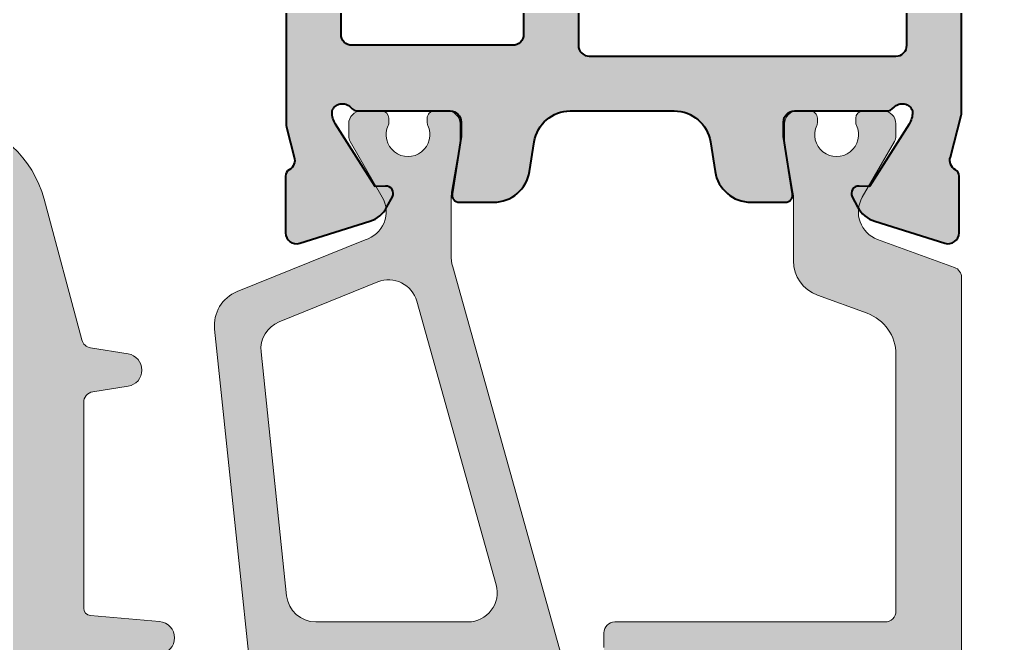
# Model space of a CAD drawing. Header units: millimetres. Extents: x -8 to 2550, y -393 to 1062.
# Drawn here: x 631.7 to 658.75, y 130.23 to 147.31 of the extents above; entities that cross this region are included whole.
import ezdxf

# ---------------------------------------------------------------- set-up
doc = ezdxf.new("R2010")
doc.units = ezdxf.units.MM
doc.header["$LTSCALE"] = 0.25
doc.header["$MEASUREMENT"] = 0
for name, color, linetype, lineweight in [('01_Aluminum', 4, 'Continuous', 40), ('01_Dimension', 251, 'Continuous', 9), ('01_Fill Polyamide', 10, 'Continuous', 0), ('01_Plastic', 3, 'Continuous', 20), ('01_Polyamide', 201, 'Continuous', 20)]:
    doc.layers.add(name, color=color, linetype=linetype, lineweight=lineweight)
doc.layers.add('01_Fill 2°material', color=7, linetype='Continuous', lineweight=0, true_color=0xbfbfbf)
doc.layers.add('01_Fill Aluminum', color=7, linetype='Continuous', lineweight=0, true_color=0xdcdcdc)

# ---------------------------------------------------------------- blocks, each defined once
blk = doc.blocks.new('u20131')
at = {"layer": '01_Fill Aluminum', "ltscale": 0.25}
h = blk.add_hatch(color=256, dxfattribs=at)
h.dxf.hatch_style = 1
edge = h.paths.add_edge_path()
edge.add_line((28.2319786791054, -25.49999999999977), (29.16944940514486, -25.49999999999977))
edge.add_arc((29.16944940514453, -25.29999999999969), 0.200000000000081, 270.0000000000946, 369.5671293125757)
edge.add_line((29.36666771520868, -25.26675938966423), (29.11944940514468, -23.70000000000005))
edge.add_line((29.11944940514468, -23.70000000000005), (29.11944940514422, -23.29999999999995))
edge.add_arc((29.41944940514434, -23.30000000000035), 0.300000000000118, 89.99999999998778, 179.9999999999254, ccw=False)
edge.add_line((29.41944940514441, -23.00000000000023), (31.92488859134346, -23.00000000000023))
edge.add_arc((31.92488859143899, -22.69999999995739), 0.3000000000428393, 269.9999999817546, 318.1865233355521)
edge.add_arc((32.37208011304433, -23.10002467801579), 0.3000000000000134, 19.471220634500014, 138.1865233538124, ccw=False)
edge.add_line((32.65492282551895, -23.00002467801573), (32.65492282551895, -23.03830645912899))
edge.add_arc((32.05492282551859, -23.03830645912879), 0.6000000000003638, 327.59827932288516, 359.9999999999807, ccw=False)
edge.add_line((32.56150992558833, -23.35981774982224), (31.47744671570672, -25.06791464620801))
edge.add_line((31.47744671570672, -25.06791464620801), (31.18902516141588, -25.05581752449984))
edge.add_arc((31.18064402964589, -25.25564183891191), 0.1999999999999917, 87.59827932280753, 207.5982793228731)
edge.add_line((31.00340053118634, -25.34829572309286), (31.15032980411434, -25.6293660591075))
edge.add_arc((31.85930379795261, -25.25875052238298), 0.8000000000003772, 207.5982793229146, 252.5982793229131)
edge.add_line((31.62004823845564, -26.02213560034193), (33.54071699828546, -26.62410005053812))
edge.add_arc((33.63043783309649, -26.33783064630383), 0.2999999999997339, 252.5982793229568, 360.0000000000251)
edge.add_line((33.93043783309622, -26.3378306463037), (33.93043783309622, -24.78673647274923))
edge.add_arc((33.73044274897669, -24.78533421454094), 0.2000000000001572, 359.5982793230312, 420.367342136791)
edge.add_arc((33.97766144264548, -24.35072759068349), 0.2999999999999179, 162.5982793227645, 240.36734213650328, ccw=False)
edge.add_line((33.69139203841132, -24.26100675587145), (33.99009182387499, -23.12778803189599))
edge.add_arc((33.69999999999983, -23.05132409450793), 0.3000000000001676, 345.233537660403, 359.9999999998778)
edge.add_line((34, -23.05132409450857), (33.99999999999955, -7.799999999997226))
edge.add_line((33.99999999999955, -7.799999999997226), (34.49999999999955, -7.799999999997226))
edge.add_line((34.49999999999955, -7.799999999997226), (34.49999999999955, -5.050555349944489))
edge.add_arc((34.19999999999983, -5.05055534994422), 0.2999999999997129, 359.9999999999486, 419.9999999999513)
edge.add_line((34.34999999999991, -4.790747728809265), (33.56961524227063, -4.340192378862184))
edge.add_arc((33.41961524227108, -4.599999999997081), 0.2999999999993989, 60.00000000003276, 90.00000000010314)
edge.add_line((33.41961524227054, -4.299999999997681), (33.29999999999973, -4.299999999997681))
edge.add_arc((33.29999999999978, -4.599999999997465), 0.299999999999784, 90.00000000001087, 179.9999999999891)
edge.add_line((33, -4.599999999997408), (32.99999999999955, -5.999999999997499))
edge.add_arc((32.69999999999942, -5.999999999997556), 0.3000000000001251, -89.999999999924, 1.0913936421275139e-11, ccw=False)
edge.add_line((32.69999999999982, -6.299999999997681), (29.79999999999973, -6.299999999997681))
edge.add_arc((29.79999999999938, -5.999999999997847), 0.2999999999998337, 180.0000000000204, 270.00000000006645, ccw=False)
edge.add_line((29.49999999999955, -5.999999999997954), (29.49999999999955, 7.900000000002592))
edge.add_arc((29.79999999999972, 7.900000000002599), 0.3000000000001748, 89.99999999999869, 180.0000000000013, ccw=False)
edge.add_line((29.79999999999973, 8.200000000002774), (32.69999999999982, 8.200000000002774))
edge.add_arc((32.69999999999942, 7.900000000002649), 0.3000000000001251, -1.0913936421275139e-11, 89.999999999924, ccw=False)
edge.add_line((32.99999999999955, 7.900000000002592), (33, 6.000000000002501))
edge.add_arc((33.2999999999999, 6.000000000002217), 0.2999999999998977, 179.9999999999457, 269.9999999999674)
edge.add_line((33.29999999999973, 5.700000000002319), (33.41961524227054, 5.700000000002319))
edge.add_arc((33.4196152422702, 6.000000000002068), 0.2999999999997485, 270.0000000000651, 300.0000000001232)
edge.add_line((33.56961524227063, 5.740192378867278), (34.34999999999991, 6.190747728813903))
edge.add_arc((34.20000000000024, 6.450555349949152), 0.2999999999997638, 299.9999999999537, 359.9999999999952)
edge.add_line((34.5, 6.450555349949127), (34.5, 9.700000000001637))
edge.add_arc((34.19999999999936, 9.700000000001182), 0.3000000000006366, 8.685034650164612e-11, 90)
edge.add_line((34.19999999999936, 10.00000000000182), (-3.5, 10.00000000000182))
edge.add_arc((-3.5, 7.500000000001819), 2.5, 90.00000000000001, 180.0000000000052)
edge.add_line((-6, 7.500000000001592), (-6, 5.800000000001774))
edge.add_arc((-5.700000000000159, 5.800000000001432), 0.2999999999998408, 179.9999999999349, 269.9999999999783)
edge.add_line((-5.700000000000273, 5.500000000001592), (-4.200000000000273, 5.500000000001592))
edge.add_arc((-4.200000000000621, 6.200000000001758), 0.7000000000001663, 270.0000000000285, 360.0000000000087)
edge.add_arc((-3.800000000000175, 6.200000000001872), 0.29999999999972, 359.9999999999986, 450.0000000000014)
edge.add_line((-3.800000000000182, 6.500000000001592), (-4.500000000000455, 6.500000000001592))
edge.add_arc((-4.500000000000341, 6.800000000001432), 0.2999999999998408, 179.9999999999349, 269.9999999999783, ccw=False)
edge.add_line((-4.800000000000182, 6.800000000001774), (-4.800000000000182, 7.400000000001228))
edge.add_arc((-3.500000000000057, 7.400000000001512), 1.300000000000125, 90.00000000001762, 180.0000000000125, ccw=False)
edge.add_line((-3.500000000000455, 8.700000000001637), (2.099999999999, 8.700000000001637))
edge.add_arc((2.099999999999227, 8.000000000001592), 0.7000000000000455, 3.717559593496844e-11, 90.00000000001859, ccw=False)
edge.add_line((2.799999999999272, 8.000000000002046), (2.799999999999272, 6.800000000001774))
edge.add_arc((2.49999999999914, 6.800000000001724), 0.3000000000001322, -90.00000000000949, 9.492850949754938e-12, ccw=False)
edge.add_line((2.499999999999091, 6.500000000001592), (1.799999999999272, 6.500000000001592))
edge.add_arc((1.799999999999272, 6.20000000000141), 0.3000000000001819, 90, 180)
edge.add_arc((2.19999999999925, 6.200000000001751), 0.7000000000001592, 180.0000000000279, 270.0000000000093)
edge.add_line((2.199999999999363, 5.500000000001592), (5.199999999999363, 5.500000000001592))
edge.add_arc((5.19999999999925, 5.800000000001432), 0.2999999999998408, 270.0000000000217, 360.0000000000651)
edge.add_line((5.499999999999091, 5.800000000001774), (5.499999999999091, 6.200000000001864))
edge.add_arc((5.199999999999591, 6.200000000002092), 0.2999999999994998, 359.9999999999566, 450.0000000000434)
edge.add_line((5.199999999999363, 6.500000000001592), (4.299999999999272, 6.500000000001592))
edge.add_arc((4.299999999999272, 6.800000000001774), 0.3000000000001819, 180, 270, ccw=False)
edge.add_line((3.999999999999091, 6.800000000001774), (3.999999999999091, 8.200000000001864))
edge.add_arc((4.299999999999272, 8.200000000001864), 0.3000000000001819, 90, 180, ccw=False)
edge.add_line((4.299999999999272, 8.500000000002046), (21.699999999998, 8.500000000001137))
edge.add_arc((21.69999999999811, 8.200000000001069), 0.3000000000000682, 6.508571459562518e-11, 90.00000000002171, ccw=False)
edge.add_line((21.99999999999818, 8.20000000000141), (21.99999999999773, 5.300000000001319))
edge.add_arc((21.69999999999749, 5.300000000001376), 0.3000000000002387, 270.00000000001086, 359.99999999998914, ccw=False)
edge.add_line((21.69999999999754, 5.000000000001137), (16.49999999999773, 5.000000000001137))
edge.add_arc((16.49999999999807, 4.000000000001251), 0.9999999999998863, 90.00000000001954, 180.0000000000065)
edge.add_line((15.49999999999818, 4.000000000001137), (15.49999999999818, 0.5000000000111413))
edge.add_arc((16.29999999999825, 0.5000000000114824), 0.8000000000000682, 180.0000000000244, 270.0000000000081)
edge.add_line((16.29999999999836, -0.2999999999885858), (16.69999999999754, -0.2999999999885858))
edge.add_arc((16.69999999999789, 1.125491366771314e-11), 0.2999999999998407, 269.9999999999349, 359.9999999999783)
edge.add_line((16.99999999999773, 1.114131009671837e-11), (16.99999999999773, 2.900000000001683))
edge.add_arc((17.29999999999745, 2.900000000001683), 0.2999999999997272, 90, 180, ccw=False)
edge.add_line((17.29999999999745, 3.20000000000141), (21.699999999998, 3.20000000000141))
edge.add_arc((21.699999999998, 2.900000000001683), 0.2999999999997272, 0, 90, ccw=False)
edge.add_line((21.99999999999773, 2.900000000001683), (21.99999999999773, -20.89999999998849))
edge.add_arc((21.69999999999749, -20.89999999998845), 0.3000000000002316, 270.00000000000944, 359.9999999999905, ccw=False)
edge.add_line((21.69999999999754, -21.19999999998868), (17.29999999999745, -21.19999999998868))
edge.add_arc((17.29999999999779, -20.89999999998861), 0.3000000000000682, 179.9999999999783, 269.99999999993486, ccw=False)
edge.add_line((16.99999999999773, -20.89999999998849), (16.99999999999773, -17.9999999999884))
edge.add_arc((16.699999999998, -17.99999999998863), 0.2999999999997272, 4.342517325095471e-11, 90.00000000008686)
edge.add_line((16.69999999999754, -17.6999999999889), (16.29999999999973, -17.69999999998868))
edge.add_arc((16.30000000000013, -18.49999999998926), 0.8000000000005798, 90.0000000000285, 180.0000000000366)
edge.add_line((15.49999999999955, -18.49999999998977), (15.49999999999955, -23.40054413150915))
edge.add_arc((15.79999999999952, -23.40054413150854), 0.2999999999999705, 180.0000000001174, 194.766462339602)
edge.add_line((15.50990817612455, -23.47700806889657), (15.71655869702454, -24.26100675587145))
edge.add_arc((15.43028929279032, -24.35072759068308), 0.2999999999998511, -60.36734213668342, 17.40172067715781, ccw=False)
edge.add_arc((15.67750798645826, -24.78533421454093), 0.2000000000001531, 119.6326578632082, 180.4017206769698)
edge.add_line((15.47751290233873, -24.78673647274923), (15.47751290233873, -26.3378306463037))
edge.add_arc((15.77751290233892, -26.33783064630349), 0.3000000000001926, 180.00000000004, 287.4017206771059)
edge.add_line((15.8672337371504, -26.62410005053812), (17.78790249698022, -26.02213560034193))
edge.add_arc((17.54864693748277, -25.25875052238404), 0.7999999999995039, 287.4017206771425, 332.4017206771387)
edge.add_line((18.25762093132062, -25.6293660591075), (18.40455020424952, -25.34829572309286))
edge.add_arc((18.22730670578991, -25.25564183891179), 0.2000000000001017, 332.4017206771065, 452.4017206771728)
edge.add_line((18.21892557401998, -25.05581752449962), (17.93050401972823, -25.06791464620801))
edge.add_line((17.93050401972823, -25.06791464620801), (16.84644080984754, -23.35981774982224))
edge.add_arc((17.35302790991727, -23.03830645912879), 0.6000000000003609, 180.0000000000194, 212.401720677115, ccw=False)
edge.add_line((16.75302790991691, -23.03830645912899), (16.75302790991691, -23.00002467801573))
edge.add_arc((17.03587062244017, -23.10002467800608), 0.3000000000426408, 41.81347665098491, 160.5287793703436, ccw=False)
edge.add_arc((17.48306214409242, -22.69999999999979), 0.3000000000004424, 221.8134766462609, 270.0000000000828)
edge.add_line((17.48306214409286, -23.00000000000023), (19.98850133029191, -23.00000000000023))
edge.add_arc((19.98850133029141, -23.3), 0.2999999999997769, 9.492850949754938e-12, 89.99999999990371, ccw=False)
edge.add_line((20.28850133029118, -23.29999999999995), (20.28850133029164, -23.70000000000005))
edge.add_line((20.28850133029164, -23.70000000000005), (20.04128302022718, -25.26675938966423))
edge.add_arc((20.23850133029143, -25.29999999999961), 0.200000000000162, 170.432870687452, 270.0000000000081)
edge.add_line((20.23850133029146, -25.49999999999977), (21.17597205633047, -25.49999999999977))
edge.add_arc((21.17597205633045, -24.49999999999955), 1.00000000000022, 270.0000000000006, 351.0332518254596)
edge.add_line((22.16375101793074, -24.6558612300098), (22.29183236605013, -23.84413876998974))
edge.add_arc((23.27961132764949, -23.99999999999999), 0.9999999999993059, 89.99999999997368, 171.0332518254516, ccw=False)
edge.add_line((23.27961132764995, -23.00000000000068), (26.12833940778592, -23.00000000000023))
edge.add_arc((26.12833940778624, -24.00000000000014), 0.9999999999999076, 8.966748174551412, 90.0000000000187, ccw=False)
edge.add_line((27.11611836938619, -23.84413876998974), (27.24419971750558, -24.6558612300098))
edge.add_arc((28.23197867910573, -24.4999999999997), 1.000000000000069, 188.9667481745331, 269.9999999999807)
edge = h.paths.add_edge_path(flags=16)
edge.add_line((27.99999999999943, -7.499999999998408), (27.99999999999943, 8.20000000000141))
edge.add_arc((27.69999999999925, 8.20000000000141), 0.3000000000001819, 0, 90)
edge.add_line((27.69999999999925, 8.500000000001592), (23.79999999999757, 8.500000000001137))
edge.add_arc((23.79999999999768, 8.200000000001069), 0.3000000000000682, 90.00000000002171, 180.0000000000217)
edge.add_line((23.49999999999761, 8.200000000000955), (23.49999999999807, -21.2000000000005))
edge.add_arc((23.79999999999812, -21.20000000000063), 0.300000000000054, 179.9999999999756, 269.999999999981)
edge.add_line((23.79999999999802, -21.50000000000068), (32.19999999999902, -21.50000000000068))
edge.add_arc((32.19999999999892, -21.20000000000063), 0.300000000000054, 270.000000000019, 360.0000000000244)
edge.add_line((32.49999999999898, -21.2000000000005), (32.49999999999966, -8.099999999997408))
edge.add_arc((32.19999999999978, -8.099999999997564), 0.2999999999998835, 2.985480661001581e-11, 90.000000000057)
edge.add_line((32.19999999999948, -7.799999999997681), (28.29999999999939, -7.79999999999859))
edge.add_arc((28.29999999999944, -7.499999999998579), 0.3000000000000114, 179.9999999999674, 269.9999999999891, ccw=False)
at = {"layer": '01_Fill Polyamide', "ltscale": 0.25}
h = blk.add_hatch(color=256, dxfattribs=at)
h.dxf.hatch_style = 1
edge = h.paths.add_edge_path()
edge.add_line((31.09957682786921, -23.19999999999641), (31.09957682786876, -23.31180626853302))
edge.add_arc((31.29957682786519, -23.31180626853417), 0.1999999999964324, 179.9999999996692, 205.0078332356514)
edge.add_arc((30.57457682787085, -23.65000000000926), 0.6000000000040921, -205.0078332351735, 25.00783323574848, ccw=False)
edge.add_arc((29.84957682787434, -23.31180626854186), 0.1999999999951431, 334.9921667648828, 359.9999999998636)
edge.add_line((30.04957682786949, -23.31180626854234), (30.04957682786994, -23.19999999999823))
edge.add_arc((29.84957682787331, -23.19999999999777), 0.1999999999966349, 359.9999999998697, 450.0000000002606)
edge.add_line((29.8495768278724, -23.00000000000114), (29.49957682787021, -23.00000000000091))
edge.add_arc((29.49957682787063, -23.34999999999942), 0.3499999999985093, 90.00000000006865, 179.9999999999314)
edge.add_line((29.14957682787212, -23.349999999999), (29.14957682787212, -23.85499868546049))
edge.add_line((29.14957682787212, -23.85499868546049), (29.37866954041215, -25.22400275320706))
edge.add_arc((28.19512681857357, -25.42205988023484), 1.199999999993153, -3.439026841078885e-11, 9.49999999981128, ccw=False)
edge.add_line((29.39512681856672, -25.42205988023557), (29.39512681856672, -27.10724446369568))
edge.add_arc((30.39512681856673, -27.10724446369547), 1.000000000000011, 180.0000000000122, 250.0000000000099)
edge.add_line((30.05310667524122, -28.04693708448144), (31.4104241719873, -28.54096025174567))
edge.add_arc((30.99999999999651, -29.66859139668878), 1.200000000000006, 2.3874235921539366e-12, 70.00000000000091, ccw=False)
edge.add_line((32.19999999999652, -29.66859139668873), (32.19999999999652, -36.6959386013823))
edge.add_arc((31.89999999999657, -36.6959386013823), 0.2999999999999545, -90, 0, ccw=False)
edge.add_line((31.89999999999657, -36.99593860138225), (24.49999999999625, -36.99593860138248))
edge.add_arc((24.49999999999625, -37.29593860138243), 0.2999999999999545, 90, 180)
edge.add_line((24.19999999999629, -37.29593860138243), (24.19999999999629, -37.69569245311118))
edge.add_arc((24.49999999999625, -37.69569245311118), 0.2999999999999545, 180, 270)
edge.add_line((24.49999999999625, -37.99569245311113), (31.89999999999657, -37.99569245311091))
edge.add_arc((31.89999999999658, -38.29569245311085), 0.2999999999999403, -2.6716406864579767e-12, 90.00000000000341, ccw=False)
edge.add_line((32.19999999999652, -38.29569245311086), (32.19999999999652, -45.33116245505857))
edge.add_arc((30.99999999999651, -45.33116245505853), 1.200000000000006, 289.9999999999991, 359.9999999999976, ccw=False)
edge.add_line((31.4104241719873, -46.45879360000163), (30.05310667524122, -46.95281676726586))
edge.add_arc((30.39512681856673, -47.89250938805183), 1.000000000000009, 109.9999999999901, 180.0000000000008)
edge.add_line((29.39512681856672, -47.89250938805185), (29.39512681856672, -49.5779401197658))
edge.add_arc((28.1951268185722, -49.57794011976664), 1.199999999994525, -9.499999999805596, 4.001776687800884e-11, ccw=False)
edge.add_line((29.37866954041215, -49.77599724679453), (29.14957682787212, -51.1450013145411))
edge.add_line((29.14957682787212, -51.1450013145411), (29.14957682787212, -51.65000000000259))
edge.add_arc((29.49957682787067, -51.65000000000214), 0.3499999999985484, 180.0000000000744, 269.999999999925)
edge.add_line((29.49957682787021, -52.00000000000068), (29.8495768278724, -52.00000000000068))
edge.add_arc((29.84957682787331, -51.80000000000359), 0.1999999999970896, 269.9999999997394, 360.0000000001303)
edge.add_line((30.0495768278704, -51.80000000000314), (30.04957682786949, -51.68819373145925))
edge.add_arc((29.84957682787512, -51.68819373146027), 0.1999999999943718, 2.910843644557325e-10, 25.00783323531931)
edge.add_arc((30.57457682787068, -51.34999999999232), 0.6000000000042458, -25.00783323574268, 205.0078332351917, ccw=False)
edge.add_arc((31.29957682786487, -51.68819373146735), 0.199999999996114, 154.9921667643274, 180.000000000285)
edge.add_line((31.09957682786876, -51.68819373146835), (31.09957682786921, -51.80000000000496))
edge.add_arc((31.29957682786629, -51.80000000000383), 0.199999999997079, 180.0000000003216, 269.9999999998728)
edge.add_line((31.29957682786585, -52.00000000000091), (31.84999999999548, -52.00000000000114))
edge.add_arc((31.84999999999593, -51.65000000000202), 0.3499999999991132, 269.999999999925, 359.9999999996837)
edge.add_line((32.19999999999504, -51.65000000000396), (32.19999999999595, -51.31243556529785))
edge.add_arc((31.90000000000216, -51.31243556529547), 0.2999999999937941, 359.9999999995467, 390.0000000000808)
edge.add_line((32.1598076211319, -51.16243556529821), (31.2777251370951, -49.63462388647213))
edge.add_arc((31.97054546012318, -49.23462388647364), 0.7999999999996977, 109.9999999999902, 209.9999999998872, ccw=False)
edge.add_line((31.69692934546288, -48.48286978984515), (33.08070543411327, -47.97921648268698))
edge.add_line((33.08070543411327, -47.97921648268698), (33.80260604299451, -47.71646614895576))
edge.add_arc((33.69999999999671, -47.43455836272015), 0.2999999999998778, 290.0000000000285, 360.0000000000625)
edge.add_line((33.99999999999659, -47.43455836271983), (33.99999999999659, -27.56519548902747))
edge.add_arc((33.69999999999683, -27.56519548902733), 0.2999999999997627, 359.9999999999729, 430.0000000000096)
edge.add_line((33.8026060429944, -27.28328770279177), (31.6970467814283, -26.51692680509791))
edge.add_arc((31.97066289608868, -25.76517270846924), 0.7999999999998916, 150.0000000001167, 250.00000000000858, ccw=False)
edge.add_line((31.27784257306041, -25.36517270847071), (32.1598076211319, -23.83756443470315))
edge.add_arc((31.9000000000025, -23.68756443470621), 0.2999999999933433, 329.9999999999393, 360.0000000004702)
edge.add_line((32.19999999999584, -23.68756443470375), (32.19999999999459, -23.34999999999741))
edge.add_arc((31.84999999999612, -23.34999999999938), 0.3499999999984666, 3.221992765327557e-10, 90.00000000008723)
edge.add_line((31.84999999999559, -23.00000000000091), (31.29957682786585, -23.00000000000068))
edge.add_arc((31.2995768278662, -23.19999999999767), 0.1999999999969866, 90.00000000010077, 179.9999999996387)
edge = h.paths.add_edge_path()
edge.add_arc((19.55837390756455, -23.1999999999975), 0.1999999999972708, 90.0000000000519, 180.0000000002086)
edge.add_line((19.35837390756728, -23.19999999999823), (19.35837390756728, -23.31180626854234))
edge.add_arc((19.55837390756214, -23.31180626854144), 0.1999999999948514, 180.0000000002575, 205.0078332352898)
edge.add_arc((18.83337390756605, -23.65000000000882), 0.600000000003996, -205.00783323580265, 25.007833235131727, ccw=False)
edge.add_arc((18.10837390757326, -23.3118062685338), 0.1999999999950933, 334.9921667643404, 360.0000000002901)
edge.add_line((18.30837390756835, -23.31180626853279), (18.30837390756801, -23.19999999999641))
edge.add_arc((18.10837390757076, -23.19999999999748), 0.1999999999972495, 3.063510269227791e-10, 89.99999999995421)
edge.add_line((18.10837390757092, -23.00000000000023), (17.55795073544118, -23.00000000000023))
edge.add_arc((17.5579507354414, -23.34999999999899), 0.3499999999987615, 90.0000000000355, 179.9999999997412)
edge.add_line((17.20795073544264, -23.34999999999741), (17.20795073544082, -23.68756443470397))
edge.add_arc((17.50795073543368, -23.68756443470653), 0.2999999999928633, 179.9999999995108, 210.0000000000416)
edge.add_line((17.24814311430464, -23.83756443470315), (18.12818658714605, -25.36184444254081))
edge.add_arc((17.43536626411719, -25.7618444425394), 0.8000000000004195, -73.88994355141949, 29.99999999986528, ccw=False)
edge.add_line((17.65735289067641, -26.53042881502529), (14.15464953548531, -27.94561283071585))
edge.add_arc((14.52925612864434, -28.8727966853861), 0.9999999999997092, 111.9999999841331, 186.0000000000037)
edge.add_line((13.53473423327637, -28.97732514865379), (15.16811941552328, -44.51794706667329))
edge.add_arc((15.4664759841337, -44.48658852769347), 0.299999999999891, 185.99999999991, 254.9999999998638)
edge.add_line((15.38883027060228, -44.7763662755799), (20.99789178644505, -46.27930977904612))
edge.add_arc((20.92024607291426, -46.56908752693332), 0.3000000000004717, 3.802824721788056e-11, 75.00000000001768, ccw=False)
edge.add_line((21.22024607291473, -46.56908752693312), (21.22024607291462, -47.43279851178227))
edge.add_arc((21.52024607291473, -47.43279851178289), 0.3000000000001073, 179.9999999998806, 249.9999999999403)
edge.add_line((21.4176400299167, -47.71470629801865), (23.5233167274481, -48.48110993890737))
edge.add_arc((23.2497006127877, -49.23286403553619), 0.800000000000047, -29.99999999988279, 70.00000000001069, ccw=False)
edge.add_line((23.94252093581611, -49.63286403553479), (23.06043845177908, -51.1606757143611))
edge.add_arc((23.32024607290769, -51.31067571435807), 0.299999999992666, 149.9999999998607, 180.0000000004234)
edge.add_line((23.02024607291503, -51.31067571436029), (23.02024607291605, -51.64824014906594))
edge.add_arc((23.37024607291549, -51.64824014906414), 0.349999999999433, 180.0000000002943, 270.0000000000407)
edge.add_line((23.37024607291573, -51.99824014906358), (23.92066924504525, -51.99824014906358))
edge.add_arc((23.9206692450451, -51.79824014906679), 0.1999999999967841, 270.0000000000427, 359.9999999995664)
edge.add_line((24.12066924504188, -51.79824014906831), (24.12066924504256, -51.68643388053147))
edge.add_arc((23.92066924504637, -51.68643388053049), 0.1999999999961943, 359.9999999997191, 385.0078332356664)
edge.add_arc((24.64566924504042, -51.34824014905536), 0.6000000000040782, -25.007833235183625, 205.0078332357585, ccw=False)
edge.add_arc((25.37066924503528, -51.68643388052303), 0.1999999999937853, 154.9921667646429, 179.9999999996804)
edge.add_line((25.17066924504149, -51.68643388052192), (25.17066924504115, -51.79824014906558))
edge.add_arc((25.37066924503844, -51.7982401490663), 0.1999999999972815, 179.9999999997944, 270.0000000000427)
edge.add_line((25.37066924503858, -51.99824014906358), (25.72066924504088, -51.99824014906358))
edge.add_arc((25.7206692450402, -51.6482401490648), 0.3499999999987722, 270.0000000001116, 359.9999999999628)
edge.add_line((26.07066924503897, -51.64824014906503), (26.07066924503897, -51.14324146360354))
edge.add_line((26.07066924503897, -51.14324146360354), (25.84157653249895, -49.77423739585743))
edge.add_arc((27.02511925434025, -49.5761802688308), 1.199999999995647, 179.9999999998996, 189.4999999997354, ccw=False)
edge.add_line((25.8251192543446, -49.57618026882869), (25.82511925434494, -48.05764251749065))
edge.add_arc((24.62511925434547, -48.05764251749036), 1.199999999999466, 359.9999999999864, 375.6244901441842)
edge.add_line((25.78077629446807, -47.73444473653603), (20.05716687674669, -27.26855694804112))
edge.add_arc((21.21282391687008, -26.94535916708669), 1.200000000000258, 179.9999999999915, 195.6244901441789, ccw=False)
edge.add_line((20.01282391686982, -26.94535916708651), (20.01282391687005, -25.42205988023511))
edge.add_arc((21.21282391686482, -25.42205988023294), 1.19999999999477, 170.500000000261, 180.0000000001038, ccw=False)
edge.add_line((20.0292811950244, -25.22400275320638), (20.2583739075651, -23.8549986854598))
edge.add_line((20.2583739075651, -23.8549986854598), (20.25837390756499, -23.34999999999832))
edge.add_arc((19.90837390756645, -23.34999999999876), 0.3499999999985342, 7.269839271947056e-11, 89.99999999998313)
edge.add_line((19.90837390756656, -23.00000000000023), (19.55837390756437, -23.00000000000023))
edge = h.paths.add_edge_path(flags=16)
edge.add_arc((20.47654874245051, -36.1939326021737), 0.8000000000000966, 270.0000000000007, 375.6244901441843)
edge.add_line((21.24698676919934, -35.97846741487069), (19.0746082246942, -28.21070195758398))
edge.add_arc((18.30417019794546, -28.42616714488697), 0.8000000000000084, 15.62449014418445, 111.9999999841454)
edge.add_line((18.00448492341798, -27.6844200611506), (15.30286059635444, -28.77594714076872))
edge.add_arc((15.60254587088184, -29.51769422450471), 0.799999999999628, 111.9999999841509, 186.0000000000207)
edge.add_line((14.80692835458763, -29.60131699511908), (15.50862928372419, -36.27755537278813))
edge.add_arc((16.30424680001834, -36.19393260217379), 0.7999999999995607, 186.000000000019, 270.0000000000206)
edge.add_line((16.30424680001863, -36.99393260217335), (20.47654874245052, -36.9939326021738))
edge = h.paths.add_edge_path(flags=16)
edge.add_arc((24.0380065819821, -47.07217506712315), 0.3000000000000138, 249.9999999999955, 375.6244901441764)
edge.add_line((24.3269208420129, -46.99137562188457), (21.97411791737454, -38.5784674148706))
edge.add_arc((21.20367989062597, -38.79393260217366), 0.7999999999998633, 15.62449014419264, 90.00000000000941)
edge.add_line((21.20367989062584, -37.9939326021738), (16.57751781170896, -37.9939326021738))
edge.add_arc((16.57751781170901, -38.7939326021738), 0.7999999999999972, 90.00000000000357, 186.0000000000085)
edge.add_line((15.7819002954144, -38.87755537278804), (16.23941697182465, -43.230535776034))
edge.add_arc((17.03503448811909, -43.14691300541996), 0.7999999999998086, 185.9999999999956, 255.0000000000024)
edge.add_line((16.82797925203715, -43.91965366645104), (21.82730130899631, -45.25921797431624))
edge.add_arc((21.62024607291447, -46.03195863534739), 0.7999999999998543, 3.979039320256561e-12, 75.00000000001012, ccw=False)
edge.add_line((22.42024607291432, -46.03195863534734), (22.42024607291432, -46.24244569682583))
edge.add_arc((23.22024607291466, -46.24244569682595), 0.8000000000003311, 179.9999999999914, 249.999999999999)
edge.add_line((22.94662995825399, -46.99419979345498), (23.93540053898437, -47.35408285335893))
at = {"layer": '01_Aluminum'}
for points in [[(21.99999999999773, 2.900000000001683), (21.99999999999773, -20.89999999998849, -0.4142135623729979), (21.69999999999754, -21.19999999998868), (17.29999999999745, -21.19999999998868, -0.4142135623728729), (16.99999999999773, -20.89999999998849), (16.99999999999773, -17.9999999999884, 0.414213562373317)], [(15.49999999999955, -18.49999999998977), (15.49999999999955, -23.40054413150915, 0.06452015296117648), (15.50990817612455, -23.47700806889657), (15.71655869702454, -24.26100675587145, -0.3529849633652282), (15.57862050899121, -24.61149156499755, 0.2715490385396587), (15.47751290233873, -24.78673647274923), (15.47751290233873, -26.3378306463037, 0.5062415994907494), (15.8672337371504, -26.62410005053812), (17.78790249698022, -26.02213560034193, 0.1989123673796411), (18.25762093132062, -25.6293660591075), (18.40455020424952, -25.34829572309286, 0.5773502691900078), (18.21892557401998, -25.05581752449962), (17.93050401972823, -25.06791464620801), (16.84644080984754, -23.35981774982224, -0.1423287356553757), (16.75302790991691, -23.03830645912899), (16.75302790991691, -23.00002467801573, -0.5699002363731689), (17.25946638327378, -22.90001233897965, 0.213407341207178), (17.48306214409286, -23.00000000000023), (19.98850133029191, -23.00000000000023, -0.4142135623725539), (20.28850133029118, -23.29999999999995), (20.28850133029164, -23.70000000000005), (20.04128302022718, -25.26675938966423, 0.4640102280133441), (20.23850133029146, -25.49999999999977), (21.17597205633047, -25.49999999999977, 0.3690843211621743), (22.16375101793074, -24.6558612300098), (22.29183236605013, -23.84413876998974, -0.3690843211622673), (23.27961132764995, -23.00000000000068), (26.12833940778592, -23.00000000000023, -0.3690843211622156), (27.11611836938619, -23.84413876998974), (27.24419971750558, -24.6558612300098, 0.3690843211621169), (28.2319786791054, -25.49999999999977), (29.16944940514486, -25.49999999999977, 0.4640102280129514), (29.36666771520868, -25.26675938966423), (29.11944940514468, -23.70000000000005), (29.11944940514422, -23.29999999999995, -0.4142135623727758), (29.41944940514441, -23.00000000000023), (31.92488859134346, -23.00000000000023, 0.2134073412070672), (32.14848435222575, -22.90001233903649, -0.5699002363728994), (32.65492282551895, -23.00002467801573), (32.65492282551895, -23.03830645912899, -0.1423287356553758), (32.56150992558833, -23.35981774982224), (31.47744671570672, -25.06791464620801), (31.18902516141588, -25.05581752449984, 0.5773502691900076), (31.00340053118634, -25.34829572309286), (31.15032980411434, -25.6293660591075, 0.1989123673796511), (31.62004823845564, -26.02213560034193), (33.54071699828546, -26.62410005053812, 0.5062415994907598), (33.93043783309622, -26.3378306463037), (33.93043783309622, -24.78673647274923, 0.2715490385396475), (33.82933022644374, -24.61149156499755, -0.3529849633647267), (33.69139203841132, -24.26100675587145), (33.99009182387499, -23.12778803189599, 0.06452015296113395), (34, -23.05132409450857), (33.99999999999955, -7.799999999997226)]]:
    blk.add_lwpolyline(points, format="xyb", dxfattribs=at)
blk.add_lwpolyline([(27.99999999999943, -7.499999999998408), (27.99999999999943, 8.20000000000141, 0.414213562373095), (27.69999999999925, 8.500000000001592), (23.79999999999757, 8.500000000001137, 0.414213562373095), (23.49999999999761, 8.200000000000955), (23.49999999999807, -21.2000000000005, 0.4142135623731226), (23.79999999999802, -21.50000000000068), (32.19999999999902, -21.50000000000068, 0.4142135623731226), (32.49999999999898, -21.2000000000005), (32.49999999999966, -8.099999999997408, 0.4142135623732334), (32.19999999999948, -7.799999999997681), (28.29999999999939, -7.79999999999859, -0.4142135623732058)], format="xyb", close=True, dxfattribs=at)
at = {"layer": '01_Polyamide'}
for points in [[(25.78077629446807, -47.73444473653603), (20.05716687674669, -27.26855694804112, -0.06828051652439224), (20.01282391686982, -26.94535916708651), (20.01282391687005, -25.42205988023511, -0.04147532720926874), (20.0292811950244, -25.22400275320638), (20.2583739075651, -23.8549986854598), (20.25837390756499, -23.34999999999832, 0.4142135623726385), (19.90837390756656, -23.00000000000023), (19.55837390756437, -23.00000000000023, 0.4142135623738942), (19.35837390756728, -23.19999999999823), (19.35837390756728, -23.31180626854234, 0.1095524006956453), (19.37712390756769, -23.39635470140661, -1.569922388246699), (18.28962390756737, -23.39635470140024, 0.1095524006996956), (18.30837390756835, -23.31180626853279), (18.30837390756801, -23.19999999999641, 0.4142135623712969), (18.10837390757092, -23.00000000000023), (17.55795073544118, -23.00000000000023, 0.4142135623715918), (17.20795073544264, -23.34999999999741), (17.20795073544082, -23.68756443470397, 0.1316524975897515), (17.24814311430464, -23.83756443470315), (18.12818658714605, -25.36184444254081, -0.4871382815949465), (17.65735289067641, -26.53042881502529), (14.15464953548531, -27.94561283071585, 0.3345953195790749), (13.53473423327637, -28.97732514865379), (15.16811941552328, -44.51794706667329, 0.3105082534626121)], [(33.99999999999659, -47.43455836271983), (33.99999999999659, -27.56519548902747, 0.3152987888791601), (33.8026060429944, -27.28328770279177), (31.6970467814283, -26.51692680509791, -0.4663076581544234), (31.27784257306041, -25.36517270847071), (32.1598076211319, -23.83756443470315, 0.1316524975897527), (32.19999999999584, -23.68756443470375), (32.19999999999459, -23.34999999999741, 0.4142135623718962), (31.84999999999559, -23.00000000000091), (31.29957682786585, -23.00000000000068, 0.4142135623707309), (31.09957682786921, -23.19999999999641), (31.09957682786876, -23.31180626853302, 0.1095524006998386), (31.11832682786985, -23.39635470140115, -1.569922388246517), (30.0308268278693, -23.39635470140661, 0.1095524006954187), (30.04957682786949, -23.31180626854234), (30.04957682786994, -23.19999999999823, 0.4142135623750929), (29.8495768278724, -23.00000000000114), (29.49957682787021, -23.00000000000091, 0.4142135623723958), (29.14957682787212, -23.349999999999), (29.14957682787212, -23.85499868546049), (29.37866954041215, -25.22400275320706, -0.0414753272092812), (29.39512681856672, -25.42205988023557), (29.39512681856672, -27.10724446369568, 0.3152987888789726), (30.05310667524122, -28.04693708448144), (31.4104241719873, -28.54096025174567, -0.3152987888789764), (32.19999999999652, -29.66859139668873), (32.19999999999652, -36.6959386013823, -0.414213562373095), (31.89999999999657, -36.99593860138225), (24.49999999999625, -36.99593860138248, 0.414213562373095), (24.19999999999629, -37.29593860138243), (24.19999999999629, -37.69569245311118, 0.414213562373095)]]:
    blk.add_lwpolyline(points, format="xyb", dxfattribs=at)
blk.add_lwpolyline([(20.47654874245052, -36.9939326021738, 0.496537508220984), (21.24698676919934, -35.97846741487069), (19.0746082246942, -28.21070195758398, 0.4471933828101113), (18.00448492341798, -27.6844200611506), (15.30286059635444, -28.77594714076872, 0.3345953195790708), (14.80692835458763, -29.60131699511908), (15.50862928372419, -36.27755537278813, 0.3838640350354235), (16.30424680001863, -36.99393260217335)], format="xyb", close=True, dxfattribs=at)
blk = doc.blocks.new('n20824')
at = {"layer": '01_Fill Aluminum', "ltscale": 0.25}
h = blk.add_hatch(color=256, dxfattribs=at)
h.dxf.hatch_style = 1
edge = h.paths.add_edge_path()
edge.add_arc((6.00732042179152, -0.1215390309172358), 0.300000000000181, 329.99999999989853, 359.99999999991223, ccw=False)
edge.add_line((6.267128042926743, -0.2715390309177863), (5.41183696916778, -1.752946625927628))
edge.add_arc((5.671644590302094, -1.902946625927178), 0.299999999998894, 149.9999999999772, 208.4745479677586)
edge.add_line((5.407935893227659, -2.045977122978123), (6.141662359703332, -3.39876589512108))
edge.add_arc((5.965856561652785, -3.494119559821601), 0.2000000000000224, -89.99999999999602, 28.474547967604906, ccw=False)
edge.add_line((5.965856561652799, -3.694119559821623), (5.947085160474671, -3.694119559821623))
edge.add_arc((5.947085160474511, -2.694119559821664), 0.9999999999999583, 222.000000000008, 270.00000000000915, ccw=False)
edge.add_line((5.203940334997242, -3.363250166180599), (4.065702761002285, -2.099109271652317))
edge.add_arc((4.288646208645787, -1.898370089744626), 0.300000000000233, 150.0000000000554, 221.9999999999685, ccw=False)
edge.add_line((4.028838587510108, -1.74837008974476), (5.067128042926925, 0.04999999999960636))
edge.add_arc((4.807320421790797, 0.1999999999985805), 0.3000000000001766, 330.0000000002457, 360.0000000002133)
edge.add_line((5.107320421790973, 0.1999999999996973), (5.107320421790973, 0.6381803281727727))
edge.add_arc((5.40732042178934, 0.6381803281723387), 0.2999999999983665, 157.9583655120637, 179.9999999999171, ccw=False)
edge.add_arc((3.275424205040374, 1.501324882127818), 2.000000000004146, 337.9583655121654, 548.9207761804573)
edge.add_arc((1.003245693061217, 1.144667049298269), 0.2999999999998731, -45.00000000001512, 8.920776180473013, ccw=False)
edge.add_line((1.215377727417035, 0.9325350149423386), (0.3414213562364239, 0.05857864376218203))
edge.add_arc((0.199999999999733, 0.1999999999997326), 0.199999999999733, 180.0000000000101, 314.99999999982583, ccw=False)
edge.add_line((0, 0.1999999999996973), (1.77635683940025e-15, 14.80000000000006))
edge.add_arc((0.2000000000002746, 14.79999999999961), 0.2000000000002728, 89.99999999986971, 179.9999999998697, ccw=False)
edge.add_line((0.2000000000007294, 14.99999999999988), (30.19999999999982, 14.99999999999988))
edge.add_arc((30.20000204919867, 14.70000000000666), 0.3000000000002155, -9.819935712584993e-06, 90.00039136815258, ccw=False)
edge.add_line((30.50000204919888, 14.6999999485896), (30.50000180925235, 13.5000021006607))
edge.add_arc((30.80000180925225, 13.50000204924395), 0.2999999999998985, 179.9999901801248, 270.000000000055)
edge.add_line((30.80000180925254, 13.20000204924406), (32.23486951184077, 13.20000204924406))
edge.add_arc((32.23486951184069, 12.90000204924464), 0.2999999999994145, 17.99999999993821, 89.99999999998369, ccw=False)
edge.add_line((32.52018646672877, 12.99270714755664), (32.98531917231321, 11.56117587697633))
edge.add_arc((32.70000221742681, 11.46847077866184), 0.2999999999985829, 5.034053174313158e-10, 18.000000000490616, ccw=False)
edge.add_line((33.00000221742539, 11.46847077866448), (33.00000221742539, 11.20000204924406))
edge.add_arc((32.70000221742526, 11.200002049244), 0.3000000000001251, -90.00000000001091, 1.0913936421275139e-11, ccw=False)
edge.add_line((32.70000221742521, 10.90000204924387), (31.80000129833752, 10.90000204924387))
edge.add_arc((31.80000129833752, 10.60000204924369), 0.3000000000001819, 90, 180)
edge.add_line((31.50000129833734, 10.60000204924369), (31.50000129833734, 9.445032700226752))
edge.add_arc((31.80000129833752, 9.44503270022664), 0.3000000000001819, 179.9999999999786, 215.0000049749701)
edge.add_line((31.5542556999917, 9.272959747983228), (32.47280367234089, 7.961137534607465))
edge.add_arc((32.22705807399552, 7.78906458236426), 0.299999999999696, -55.00004726922862, 35.00000497498672, ccw=False)
edge.add_line((32.39913080215956, 7.543318827117096), (32.07146986798944, 7.313888573891623))
edge.add_arc((31.89939713982549, 7.559634329139058), 0.2999999999998581, 214.9999813687811, 304.99995273072557, ccw=False)
edge.add_line((31.65365147058492, 7.387561478144439), (30.86169683673324, 8.518590692683452))
edge.add_arc((32.50000129833732, 9.66574303264886), 1.999999999999986, 180.0000000000108, 214.999981368807, ccw=False)
edge.add_line((30.50000129833734, 9.665743032648484), (30.50000129833734, 10.95154543355954))
edge.add_arc((30.20000129833715, 10.95154543355979), 0.3000000000001926, 359.9999999999522, 399.9999999999736)
edge.add_line((30.42981463127308, 11.14438171646577), (28.37232724745354, 13.59299355968584))
edge.add_arc((28.14264597716829, 13.40000000000014), 0.3000000000000136, 40.03922263843418, 90)
edge.add_line((28.14264597716829, 13.70000000000015), (13.59999999999945, 13.70000000000015))
edge.add_arc((13.59999999999945, 13.39999999999998), 0.300000000000173, 89.9999999999983, 180.0000000000017)
edge.add_line((13.29999999999927, 13.39999999999997), (13.30000000000018, -2.113880205746803))
edge.add_arc((13.5999999999999, -2.113880205746445), 0.29999999999972, 180.0000000000683, 225.0000000001107)
edge.add_line((13.38786796564455, -2.326012240102621), (14.01124505890402, -2.949389333362099))
edge.add_arc((14.22337709326048, -2.73725729900597), 0.3000000000004651, 224.9999999999555, 322.4755925350551)
edge.add_line((14.46130527575679, -2.919987099460862), (15.22414363278676, -1.926713186967056))
edge.add_arc((15.69999999777883, -2.292172787875764), 0.5999999999998471, -37.52440746489492, 142.4755925351052, ccw=False)
edge.add_line((16.1758563627709, -2.657632388784471), (15.07591748558661, -4.089609798883551))
edge.add_arc((14.27280090028783, -3.49378788721993), 1.000000000000237, 224.999999999987, 323.42875347947904, ccw=False)
edge.add_line((13.56569411910095, -4.200894668406484), (12.39289321881461, -3.028093768120137))
edge.add_arc((13.10000000000128, -2.320986986933707), 1.000000000000004, 179.9999999999864, 224.9999999999903, ccw=False)
edge.add_line((12.10000000000127, -2.32098698693347), (12.10000000000127, 13.39718316038795))
edge.add_arc((11.80000000000137, 13.39718316038775), 0.299999999999903, 3.79970265945631e-11, 90.53545898560363)
edge.add_line((11.79719638412007, 13.69717005966492), (1.694110415850446, 13.60274869547572))
edge.add_arc((1.696914031731483, 13.30276179619836), 0.300000000000086, 90.53545898555302, 179.4020193624756)
edge.add_line((1.396930370386145, 13.30589275865383), (1.3092350462357, 4.903631538306279))
edge.add_arc((1.809207815144683, 4.898413267547681), 0.5000000000002258, 179.4020193625357, 293.345497575109)
edge.add_arc((3.275424205024508, 1.501324882145033), 3.200000000025423, -17.829785351478222, 113.34549757514131, ccw=False)
edge.add_arc((6.607320421792421, 0.4296590756190261), 0.3000000000016296, 162.1702146486709, 179.9999999999548)
edge.add_line((6.307320421790791, 0.4296590756192629), (6.307320421791701, -0.1215390309176954))
at = {"layer": '01_Aluminum'}
blk.add_lwpolyline([(6.307320421791701, -0.1215390309176954, -0.1316524975874567), (6.267128042926743, -0.2715390309177863), (5.41183696916778, -1.752946625927628, 0.2608278656968947), (5.407935893227659, -2.045977122978123), (6.141662359703332, -3.39876589512108, -0.5685093927567509), (5.965856561652799, -3.694119559821623), (5.947085160474671, -3.694119559821623, -0.2125565616700273), (5.203940334997242, -3.363250166180599), (4.065702761002285, -2.099109271652317, -0.3249196962324871), (4.028838587510108, -1.74837008974476), (5.067128042926925, 0.04999999999960636, 0.131652497587252), (5.107320421790973, 0.1999999999996973), (5.107320421790973, 0.6381803281727727, -0.09647240044983471), (5.129247002215379, 0.7507644004270944, 1.314619193601266), (1.299616803318713, 1.191187636189049, -0.2397131860925426), (1.215377727417035, 0.9325350149423386), (0.3414213562364239, 0.05857864376218203, -0.6681786379181361), (0, 0.1999999999996973), (1.77635683940025e-15, 14.80000000000006, -0.414213562373095), (0.2000000000007294, 14.99999999999988), (30.19999999999982, 14.99999999999988, -0.4142156132284391), (30.50000204919888, 14.6999999485896), (30.50000180925235, 13.5000021006607, 0.4142136125720963), (30.80000180925254, 13.20000204924406), (32.23486951184077, 13.20000204924406, -0.3249196962331258), (32.52018646672877, 12.99270714755664), (32.98531917231321, 11.56117587697633, -0.07870170682456284), (33.00000221742539, 11.46847077866448), (33.00000221742539, 11.20000204924406, -0.4142135623732061), (32.70000221742521, 10.90000204924387), (31.80000129833752, 10.90000204924387, 0.414213562373095), (31.50000129833734, 10.60000204924369), (31.50000129833734, 9.445032700226752, 0.1539147432815699), (31.5542556999917, 9.272959747983228), (32.47280367234089, 7.961137534607465, -0.4142138294429944), (32.39913080215956, 7.543318827117096), (32.07146986798944, 7.313888573891623, -0.414213415976765), (31.65365147058492, 7.387561478144439), (30.86169683673324, 8.518590692683452, -0.1539146378400347), (30.50000129833734, 9.665743032648484), (30.50000129833734, 10.95154543355954, 0.1763269807085614), (30.42981463127308, 11.14438171646577), (28.37232724745354, 13.59299355968584, 0.2215151170781498), (28.14264597716829, 13.70000000000015), (13.59999999999945, 13.70000000000015, 0.414213562373112), (13.29999999999927, 13.39999999999997), (13.30000000000018, -2.113880205746803, 0.19891236737985), (13.38786796564455, -2.326012240102621), (14.01124505890402, -2.949389333362099, 0.4529657504803002), (14.46130527575679, -2.919987099460862), (15.22414363278676, -1.926713186967056, -1), (16.1758563627709, -2.657632388784471), (15.07591748558661, -4.089609798883551, -0.4579875136936011), (13.56569411910095, -4.200894668406484), (12.39289321881461, -3.028093768120137, -0.1989123673796754), (12.10000000000127, -2.32098698693347), (12.10000000000127, 13.39718316038795, 0.4169534590324576), (11.79719638412007, 13.69717005966492), (1.694110415850447, 13.60274869547572, 0.4084312725207053), (1.396930370386145, 13.30589275865383), (1.3092350462357, 4.903631538306279, 0.5426364149354579), (2.007345165126936, 4.439347269523175, -0.6443033928873301), (6.321729317498466, 0.5215161447489365, 0.0779544485895911), (6.307320421790791, 0.4296590756192629)], format="xyb", close=True, dxfattribs=at)

msp = doc.modelspace()

# ---------------------------------------------------------------- hatches: boundary and pattern name
at = {"layer": '01_Fill 2°material', "ltscale": 0.25}
h = msp.add_hatch(color=256, dxfattribs=at)
h.dxf.hatch_style = 1
h.paths.add_polyline_path([(623.951470290747, 144.875865029901, 0.7146993815686226), (623.6829254194943, 144.9677732096231), (623.1600775837412, 143.4545684646544, -0.3198079820346077), (622.2149075011891, 142.7811469621927), (620.3007140753468, 142.7811469621979, -0.1668158280552365), (619.6866692357814, 142.9918758205745), (619.1794188732163, 143.3865113913894, -0.2314080450627935), (618.9864412929999, 143.7811469622009), (618.9864412929999, 143.9811469622032, -0.4142135623743436), (619.2864412930019, 144.2811469622034), (620.0864412929993, 144.2811469622002, 0.4142135623743436), (620.2864412929991, 144.4811469621995), (620.2864412929991, 145.8811469549044, -0.4142135623747001), (620.4864412930017, 146.0811469549049), (623.4432607301403, 146.0811469548887, -0.1842583556195178), (623.7096680977163, 145.9795210732384), (624.0542222722577, 145.6718812178319, 0.139475348380131), (624.2019333446358, 145.600219480692), (629.9891855135372, 144.5797707790953, -0.2914734195835578), (632.3660184593762, 142.4018046553717), (633.4003219082012, 138.5417316339124, 0.2914734195861611), (633.6380052027887, 138.323935021539), (634.6674030820466, 138.160057099612, -0.854283960365322), (634.6664913923412, 137.2735859440959), (633.6976932298701, 137.1203768095725, 0.3639702386758872), (633.4497876830089, 136.8353294416231), (633.4497877708725, 131.1946921490764, 0.3888787273697997), (633.6323566254275, 130.9954532091861), (635.5284814865379, 130.8295637792089, -0.9163311740172955), (635.5284814865379, 129.9329885509269), (633.6323566450326, 129.7670991226651, 0.3888787360394221), (633.4497877935817, 129.5678601801374), (633.4497879137896, 121.303920211054, 0.41421355811615), (634.4497879137896, 120.3039202256123), (639.8190427404713, 120.7874351269829, 0.8531445656614017), (639.8470218681648, 121.1961337182738, 0.03127970636831049), (636.1724982690773, 121.8041268339084, -0.5773502691891123), (635.9439956803305, 122.6394630338502, -0.1118306485082126), (637.7209561019497, 123.2285563782953, -0.08799320979784435), (638.6749668934642, 123.1983341348955, -0.05297948021078786), (641.1499827556524, 122.3962886215754, -0.1829418915699798), (641.5665237804049, 122.0626003624184, -0.1181646844315003), (641.7940045629773, 121.2967924581412, -0.350253350918197), (640.5906557820069, 118.9816068792634), (633.041834180485, 117.5147298409247), (619.7413692640237, 112.7500562918117, -0.9349298306795207), (619.2869893410041, 113.8577744293043), (623.7628779046934, 116.0558530506346, 0.265556949166942), (623.9514731693268, 116.3344010445926), (623.9514731693259, 118.2812813646215), (625.7514702906117, 118.281281364621), (625.7514702906117, 117.8448263708679, 0.5259441998059751), (626.1588216124671, 117.5646912361635), (631.0571391576539, 119.4417883875099, 0.3106639169843578), (631.2497878357979, 119.7219235236607), (631.2497878263491, 121.6812813887254, 0.4142135623731095), (630.7497878239371, 122.1812813863144), (626.2514702881988, 122.1812813646211, 0.4142135609606089), (625.7514702906108, 121.6812813646216), (625.7514702906117, 124.8812813646209, 0.4142135637855854), (626.2514702930218, 124.3812813646214), (630.7497878133279, 124.3812813863146, 0.4142135623730994), (631.2497878109168, 124.8812813887262), (631.2497877636558, 134.6812813670322, 0.414213560960603), (630.7497877636558, 135.1812813646211), (626.2514702906099, 135.1812813646211, 0.414213562373095), (625.7514702906108, 134.6812813646216), (625.7514702906117, 137.8812813646209, 0.4142135623731123), (626.2514702906108, 137.3812813646214), (630.7820433373915, 137.3812813646214, 0.4931454260312949), (631.2650062505361, 138.0106908871726), (630.1915158665713, 142.0170115415663, 0.2914734195835625), (629.7953770422644, 142.3800058955203), (626.3382943794493, 142.9895828435474, 0.4663076581578413), (625.7514702906117, 142.4971789670421), (625.7514702906117, 140.281281364621), (623.951470290747, 140.281281364621)])
h.paths.add_polyline_path([(623.9514731693268, 134.1812813635765), (625.7514702906117, 134.1812813635765), (625.7514702906117, 128.281281364621), (623.9514731693268, 128.281281364621)], flags=17)

# ---------------------------------------------------------------- linework, layer by layer
at = {"layer": '01_Plastic', "ltscale": 0.25}
msp.add_lwpolyline([(629.9891855135372, 144.5797707790953, -0.2914734195836104), (632.3660184593762, 142.4018046553711), (633.4003219082012, 138.5417316339121, 0.2914734195861049), (633.6380052027887, 138.323935021539), (634.6674030820466, 138.160057099612, -0.8533948457382589), (634.6674030820448, 137.2737301218986), (633.6976932298701, 137.1203768095725, 0.3740186438916206), (633.4497876831708, 136.8249344789961), (633.4497877708725, 131.1946921490762, 0.3888787228871057), (633.6323566223243, 130.9954532094575), (635.5284814865379, 130.8295637792089, -0.9163311740172752), (635.5284814865379, 129.9329885509269)], format="xyb", dxfattribs=at)

# ---------------------------------------------------------------- block references
at = {"layer": '01_Dimension', "ltscale": 0.25}
msp.add_blockref('u20131', (623.5014731693262, 167.8129964063828), dxfattribs=at)
at = {"layer": '01_Dimension', "ltscale": 0.25, "rotation": 270}
msp.add_blockref('n20824', (658.0014731693261, 177.8129964063862), dxfattribs=at)

doc.saveas('drawing.dxf')
